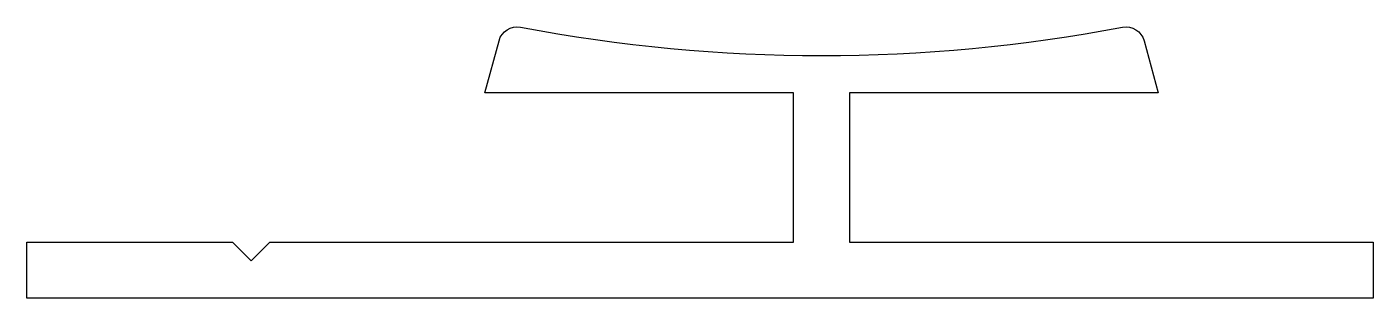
# Model space of a CAD drawing. Extents: x 233 to 269, y 248 to 255.3.
import ezdxf

# ---------------------------------------------------------------- set-up
doc = ezdxf.new("R2010")
doc.units = 0
doc.layers.add('ANA', color=220, linetype='CONTINUOUS')

msp = doc.modelspace()

# ---------------------------------------------------------------- linework, layer by layer
at = {"layer": 'ANA'}
msp.add_lwpolyline([(262.283, 255.294, -0.392844), (262.86, 254.932), (263.234, 253.534), (254.984, 253.534), (254.984, 249.534), (268.984, 249.534), (268.984, 248.034), (232.984, 248.034), (232.984, 249.534), (238.484, 249.534), (238.984, 249.034), (239.484, 249.534), (253.484, 249.534), (253.484, 253.534), (245.234, 253.534), (245.609, 254.932, -0.392844), (246.185, 255.294, 0.094425)], format="xyb", close=True, dxfattribs=at)

doc.saveas('drawing.dxf')
